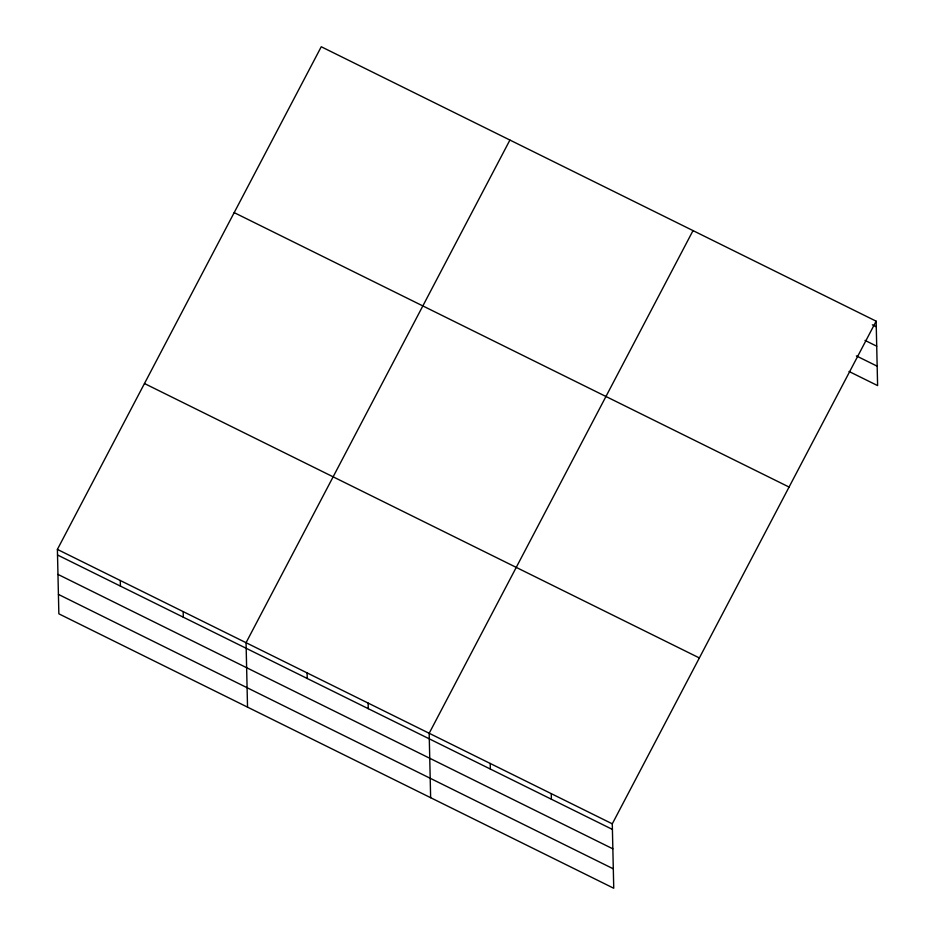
<?xml version="1.0" encoding="UTF-8"?>
<svg xmlns="http://www.w3.org/2000/svg" width="935" height="935" viewBox="0 0 935 935"><rect width="100%" height="100%" fill="white"/><g stroke="black" fill="none" stroke-linecap="round" stroke-linejoin="round"><path stroke-width="1.4" d="M876.142 321.173L612.285 823.828L613.746 888.25L58.858 613.827L57.397 549.406L321.254 46.75L876.142 321.173L877.603 385.594L849.027 371.464M509.914 140.051L246.057 642.707L247.53 707.129M693.022 230.618L429.177 733.262L430.638 797.695M872.367 324.831L876.27 326.759M865.015 340.398L876.703 346.184M856.378 355.908L877.159 366.181M234.182 212.619L789.07 487.053M144.469 383.525L699.357 657.948M57.397 549.406L612.285 823.828M57.526 554.993L612.413 829.415M57.97 574.406L612.857 848.828M58.426 594.403L613.313 868.837M551.253 793.64L551.381 799.226M490.209 763.451L490.337 769.038M368.133 703.085L368.261 708.66M307.101 672.896L307.229 678.483M183.178 611.607L183.307 617.193M120.288 580.506L120.416 586.093"/></g></svg>
